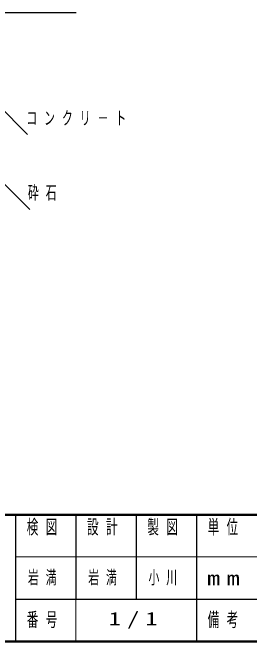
# Model space of a CAD drawing. Units: millimetres on the paper, scale 1:20. Extents: x -365 to 12, y -38 to 257.
# Drawn here: x -238 to -198.7, y 0 to 104.3 of the extents above; entities that cross this region are included whole.
import ezdxf

# ---------------------------------------------------------------- set-up
doc = ezdxf.new("R2010")
doc.units = ezdxf.units.MM
doc.layers.add('LY_1', color=7, linetype='Continuous', lineweight=13)
doc.layers.add('LY_2', color=7, linetype='Continuous', lineweight=13)
doc.styles.add('ＭＳ ゴシック', font='')
doc.styles.get('ＭＳ ゴシック').set_extended_font_data('MS Gothic')

msp = doc.modelspace()

# ---------------------------------------------------------------- linework, layer by layer
at = {"layer": 'LY_1', "lineweight": 25}
msp.add_line((-251.422, 104.276), (-227.475, 104.276), dxfattribs=at)
at = {"layer": 'LY_1'}
for p, q in [((-245.783, 94.321), (-235.54, 84.073)), ((-243.407, 79.872), (-235.136, 71.644))]:
    msp.add_line(p, q, dxfattribs=at)
at = {"layer": 'LY_2', "lineweight": 50}
for p, q in [((-365, 21), (0, 21)), ((-365, 0), (0, 0))]:
    msp.add_line(p, q, dxfattribs=at)
at = {"layer": 'LY_2', "color": 211, "lineweight": 25}
for p, q in [((-237.5, 21), (-237.5, 0)), ((-227.5, 21), (-227.5, 7)), ((-217.5, 21), (-217.5, 7)), ((-207.5, 21), (-207.5, 0)), ((-237.5, 7), (0, 7))]:
    msp.add_line(p, q, dxfattribs=at)
at = {"layer": 'LY_2'}
for p, q in [((-237.5, 14), (-182.5, 14)), ((-227.5, 7), (-227.5, 0))]:
    msp.add_line(p, q, dxfattribs=at)

# ---------------------------------------------------------------- texts
at = {"layer": 'LY_1', "char_height": 2.199, "style": 'ＭＳ ゴシック'}
for s, insert, attachment_point in [('\\T1.64;\\W0.6;コンクリ－ト', (-235.711, 86.723), 4), ('\\T1.64;\\W0.6;砕石', (-235.454, 74.294), 4), ('\\T1.64;\\W0.6;岩満', (-232.5, 10.5), 5), ('\\T1.64;\\W0.6;岩満', (-222.5, 10.5), 5), ('\\T1.64;\\W0.6;小川', (-212.5, 10.5), 5), ('\\T1.5;\\W1.35;1/1', (-217.5, 3.5), 5)]:
    msp.add_mtext(s, dxfattribs=dict(at, insert=insert, attachment_point=attachment_point))
at = {"layer": 'LY_2', "color": 4, "char_height": 2.346, "style": 'ＭＳ ゴシック'}
for s, insert, attachment_point in [('\\T1.64;\\W0.6;検図', (-232.5, 20.167), 2), ('\\T1.64;\\W0.6;設計', (-222.5, 20.167), 2), ('\\T1.64;\\W0.6;製図', (-212.5, 20.167), 2), ('\\T1.64;\\W0.6;単位', (-202.5, 20.167), 2), ('\\T1.5;\\W1.35;mm', (-202.5, 10.5), 5), ('\\T1.64;\\W0.6;番号', (-232.5, 3.5), 5), ('\\T1.64;\\W0.6;備考', (-202.5, 3.5), 5)]:
    msp.add_mtext(s, dxfattribs=dict(at, insert=insert, attachment_point=attachment_point))

doc.saveas('drawing.dxf')
